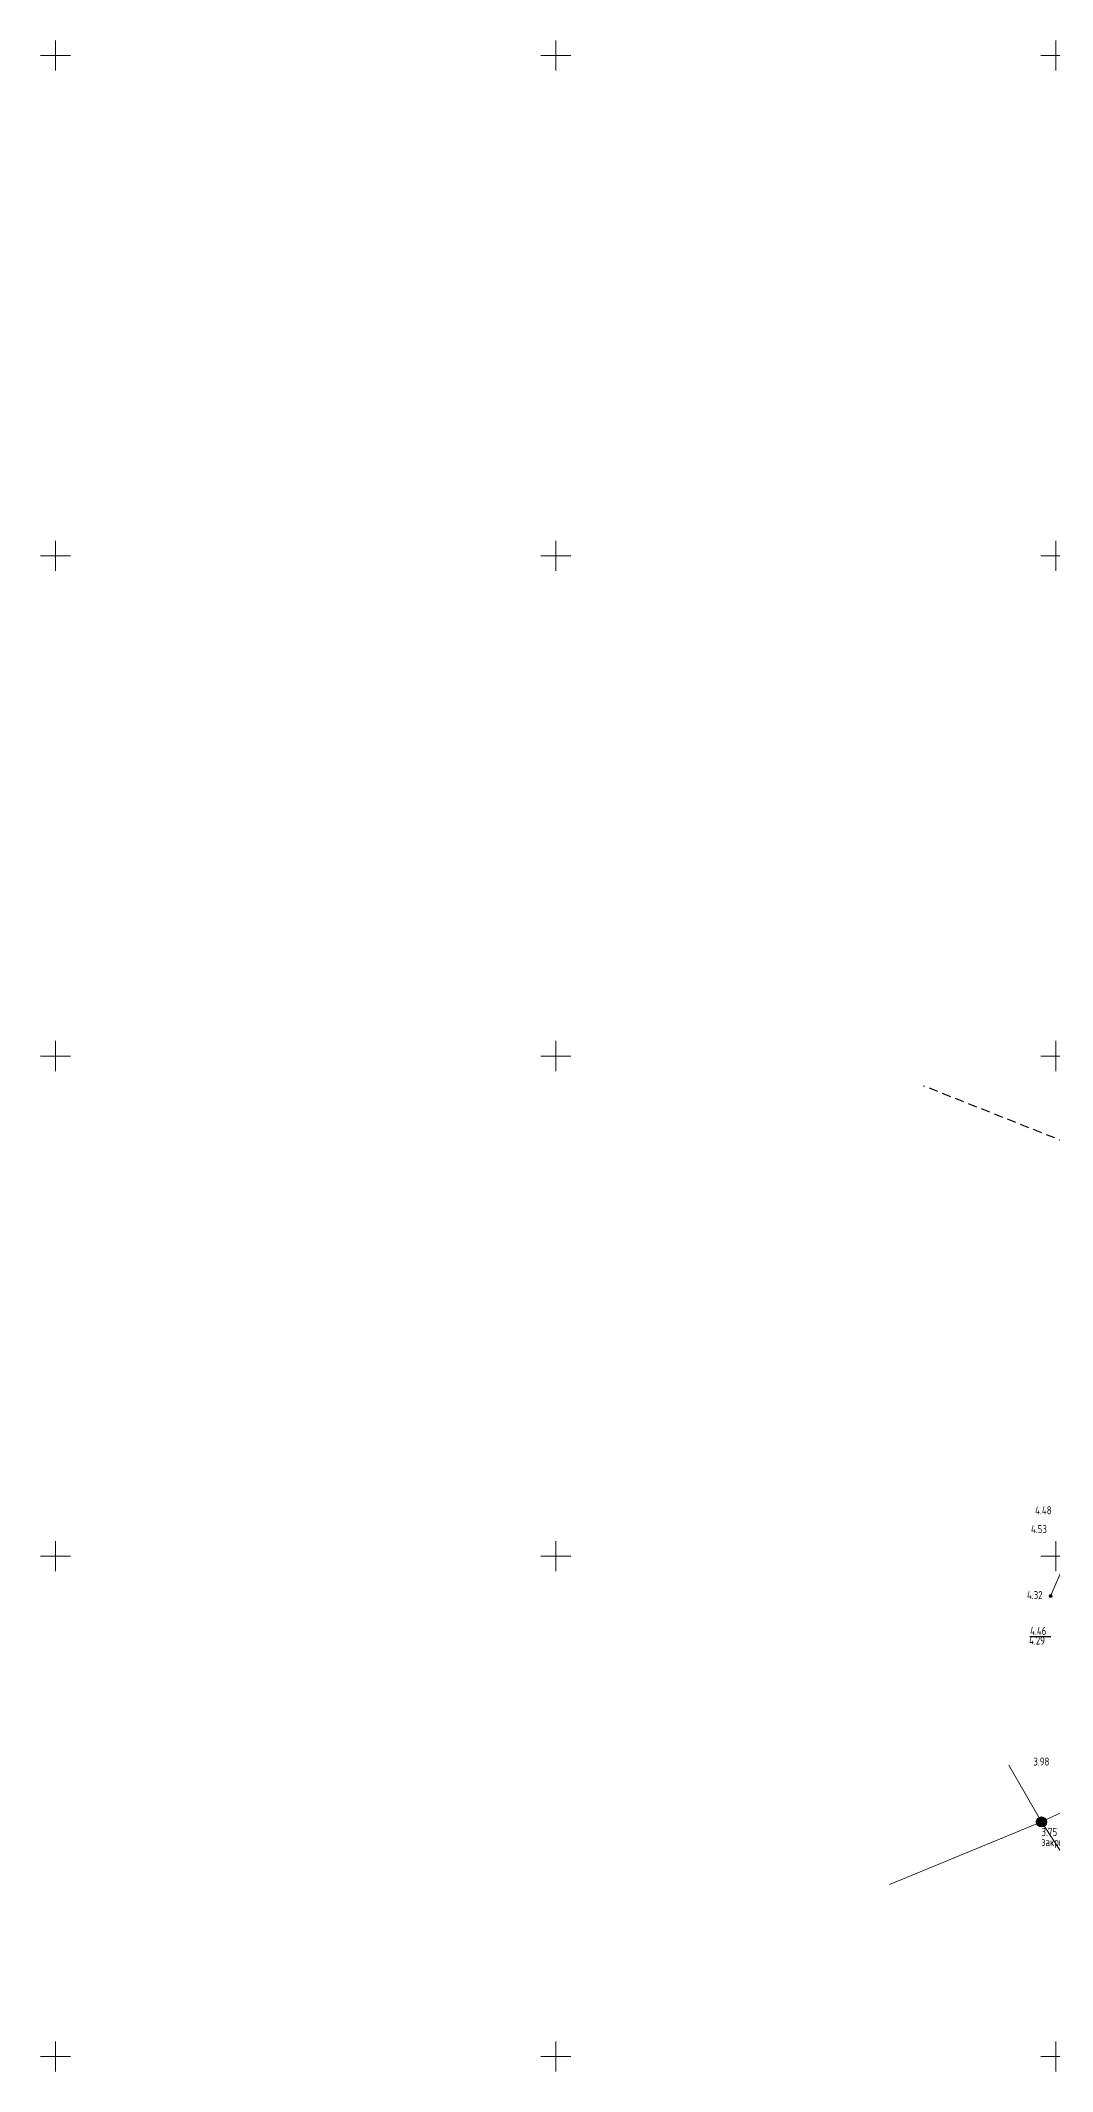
# Model space of a CAD drawing. Header units: metres. Extents: x 24337 to 25822, y 26642 to 34102.
# Drawn here: x 25498.5 to 25599.7, y 33198.5 to 33401.5 of the extents above; entities that cross this region are included whole.
import ezdxf

# ---------------------------------------------------------------- set-up
doc = ezdxf.new("R2010")
doc.units = ezdxf.units.M
doc.linetypes.add('AI9-LType1', pattern=[1.397, 0.889, -0.508])
for name, color, linetype in [('02_Сетка', 7, 'Continuous'), ('10_Границы покрытий и угодий', 7, 'Continuous'), ('35_Телефон', 7, 'Continuous'), ('44_Крышки колодцев', 7, 'Continuous'), ('45_Номера колодцев', 7, 'Continuous'), ('61_Отметки высоты поверхности', 7, 'Continuous')]:
    doc.layers.add(name, color=color, linetype=linetype)
doc.styles.add('LIKE11', font='bm431.shx')
doc.styles.get("Standard").update_dxf_attribs({"font": 'GOST_0.TTF', "height": 2})
doc.linetypes.add('g5_133_t', pattern='A,4,[27,GUGK_2005.shx,S=0.8,R=0,X=0,Y=0],4,-2', length=10)

# ---------------------------------------------------------------- blocks, each defined once
blk = doc.blocks.new('g5_330')
at = {"linetype": 'ByBlock'}
blk.add_hatch(color=0, dxfattribs=at).paths.add_polyline_path([(-0.3, 0, 1), (0.3, 0, 1)])
at = {"color": 0, "linetype": 'ByBlock', "lineweight": -2}
blk.add_circle((0, 0), 0.3, dxfattribs=at)
at = {"color": 0, "linetype": 'ByBlock', "lineweight": 15, "flags": 12}
for tag, p in [('number', (-7.62, -0.8)), ('z', (0.5, -0.8))]:
    blk.add_attdef(tag, p, '', height=1.6, dxfattribs=at)
blk = doc.blocks.new('g5_117sv')
h = blk.add_hatch(color=255)
h.paths.add_polyline_path([(-0.08, 0.92, 0.390634), (-0.93, 0, 0.11106), (-0.84, -0.4), (-0.08, 0.04)])
h.paths.add_polyline_path([(0.07, 0.04), (0.84, -0.4, 0.11106), (0.92, 0, 0.390634), (0.07, 0.92)])
h.paths.add_polyline_path([(-0.76, -0.53, 0.524447), (0.76, -0.53), (0, -0.09)])
at = {"color": 0, "flags": 128}
for points in [[(0, 1), (0, 0)], [(0, 0), (-0.87, -0.5)], [(0.87, -0.5), (0, 0)]]:
    blk.add_lwpolyline(points, dxfattribs=at)
at = {"color": 0}
blk.add_circle((0, 0), 1, dxfattribs=at)
at = {"style": 'LIKE11', "flags": 8}
for tag, p in [('Номер', (0, 1.7)), ('Отметка кольца люка', (0, -2.8)), ('Отметка земли (возле него)', (0, -4.8)), ('Верх прокладки', (0, -6.8)), ('Низ прокладки', (0, -8.8))]:
    blk.add_attdef(tag, p, '', height=1.6, dxfattribs=at)
blk = doc.blocks.new('g5_012')
at = {"color": 92, "linetype": 'ByBlock', "lineweight": -2}
for p, q in [((-3, 0), (3, 0)), ((0, -3), (0, 3))]:
    blk.add_line(p, q, dxfattribs=at)

msp = doc.modelspace()

# ---------------------------------------------------------------- linework, layer by layer
at = {"layer": '10_Границы покрытий и угодий', "color": 7, "linetype": 'Continuous', "lineweight": 20, "ltscale": 500, "flags": 128}
msp.add_lwpolyline([(25601.21, 33250), (25599.48, 33246.01)], dxfattribs=at)
at = {"layer": '35_Телефон', "color": 6, "linetype": 'g5_133_t', "lineweight": 20, "ltscale": 500, "flags": 128}
for points in [[(25583.37, 33217.17), (25598.58, 33223.43), (25624.47, 33235.57), (25628.05, 33236.96), (25663.95, 33249.23)], [(25595.3, 33229.12), (25598.58, 33223.43), (25602.11, 33218.03)]]:
    msp.add_lwpolyline(points, dxfattribs=at)
at = {"layer": '61_Отметки высоты поверхности', "flags": 128}
msp.add_lwpolyline([(25597.4, 33241.98), (25599.51, 33241.97)], dxfattribs=at)
at = {"layer": 'defpoints', "color": 5, "linetype": 'AI9-LType1', "flags": 128}
msp.add_lwpolyline([(25697.27, 33253.12), (25586.82, 33297)], dxfattribs=at)

# ---------------------------------------------------------------- block references
at = {"layer": '02_Сетка', "color": 92, "linetype": 'Continuous', "lineweight": 15, "ltscale": 0.5, "xscale": 0.5, "yscale": 0.5}
for p in [(25500, 33400), (25550, 33400), (25600, 33400), (25500, 33350), (25550, 33350), (25600, 33350), (25500, 33300), (25550, 33300), (25600, 33300), (25500, 33250), (25550, 33250), (25600, 33250), (25500, 33200), (25550, 33200), (25600, 33200)]:
    msp.add_blockref('g5_012', p, dxfattribs=at)
at = {"layer": '44_Крышки колодцев', "color": 7, "linetype": 'Continuous', "lineweight": 20, "xscale": 0.5, "yscale": 0.5, "zscale": 0.5}
msp.add_blockref('g5_117sv', (25598.58, 33223.43, 3.75), dxfattribs=at)
at = {"layer": '61_Отметки высоты поверхности', "color": 7, "linetype": 'Continuous', "lineweight": 20, "xscale": 0.5, "yscale": 0.5, "zscale": 0.5}
msp.add_blockref('g5_330', (25599.48, 33246.01, 4.31), dxfattribs=at)

# ---------------------------------------------------------------- texts
at = {"layer": '45_Номера колодцев', "color": 7, "linetype": 'Continuous', "lineweight": 15, "ltscale": 0.5}
for s, p in [('3.75', (25598.58, 33222.03)), ('закрыт', (25598.58, 33221.03))]:
    msp.add_text(s, height=0.8, dxfattribs=at).set_placement(p)
at = {"layer": '61_Отметки высоты поверхности', "color": 7, "linetype": 'Continuous', "lineweight": 15, "ltscale": 0.5}
for s, p in [('4.48', (25597.94, 33254.19)), ('4.53', (25597.52, 33252.31)), ('4.32', (25597.12, 33245.71)), ('4.29', (25597.33, 33241.17)), ('4.46', (25597.44, 33242.13)), ('3.98', (25597.76, 33229.07))]:
    msp.add_text(s, height=0.8, dxfattribs=at).set_placement(p)

doc.saveas('drawing.dxf')
